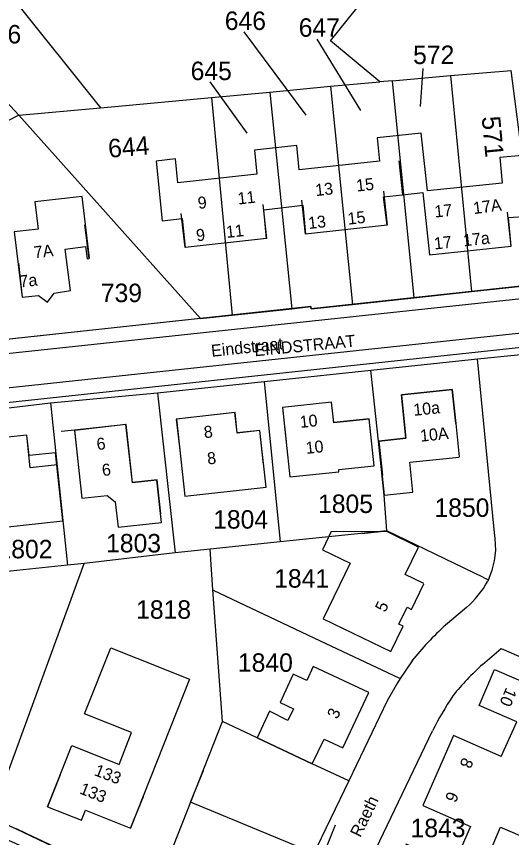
# Model space of a CAD drawing. Extents: x 191865 to 199936, y 328943 to 333393.
# Drawn here: x 193737.5 to 193809.9, y 331272.1 to 331392.2 of the extents above; entities that cross this region are included whole.
import ezdxf

# ---------------------------------------------------------------- set-up
doc = ezdxf.new("R2010")
doc.units = 0
for name, color, linetype in [('aanpijling perceelnummer', 7, 'Continuous'), ('hoofdgebouw', 7, 'Continuous'), ('huisnummer', 7, 'Continuous'), ('Level 2', 7, 'Continuous'), ('Level 23', 7, 'Continuous'), ('Level 3', 7, 'Continuous'), ('Level 39', 7, 'Continuous'), ('Level 40', 7, 'Continuous'), ('Level 8', 7, 'Continuous'), ('perceelgrens', 7, 'Continuous'), ('perceelnummer', 7, 'Continuous'), ('sectiegrens', 7, 'Continuous'), ('straatnaam', 7, 'Continuous')]:
    doc.layers.add(name, color=color, linetype=linetype)

msp = doc.modelspace()

# ---------------------------------------------------------------- linework, layer by layer
at = {"layer": 'aanpijling perceelnummer'}
for p, q in [((193770.77, 331389.93), (193779.84, 331377.72)), ((193781.48, 331388.84), (193787.82, 331378.41)), ((193796.97, 331384.56), (193796.58, 331379.02)), ((193765.82, 331382.59), (193771.24, 331375.11))]:
    msp.add_line(p, q, dxfattribs=at)
at = {"layer": 'hoofdgebouw'}
for p, q in [((193791.19, 331365.79), (193793.96, 331366.07)), ((193791.73, 331361.64), (193791.19, 331365.79)), ((193791.73, 331361.64), (193779.79, 331360.32)), ((193774.12, 331359.71), (193762.19, 331358.39)), ((193801.77, 331332.64), (193802.27, 331327.79)), ((193783.55, 331316.86), (193791.57, 331316.9)), ((193788.02, 331316.54), (193791.69, 331316.94)), ((193795.27, 331305.46), (193797.08, 331309.21)), ((193755.15, 331298.35), (193762.82, 331295.27)), ((193762.82, 331295.27), (193754.24, 331273.45))]:
    msp.add_line(p, q, dxfattribs=at)
for points in [[(193812.33, 331362.98), (193811.45, 331371.85), (193808.19, 331371.55), (193808.57, 331367.8), (193797.62, 331366.66), (193796.72, 331375.1), (193790.27, 331374.42), (193790.64, 331371.02), (193778.88, 331369.72), (193778.52, 331373.29), (193772.34, 331372.59), (193772.69, 331369.12), (193761.16, 331367.83), (193760.8, 331371.34), (193757.96, 331371.03), (193758.87, 331362.29), (193761.76, 331362.61), (193762.19, 331358.39)], [(193793.96, 331366.07), (193796.95, 331366.4), (193797.94, 331357.29), (193809.85, 331358.59)], [(193748.23, 331356.8), (193747.14, 331365.85), (193740.25, 331365.07), (193740.74, 331361.05), (193737.22, 331360.68), (193738.4, 331351.11)], [(193774.12, 331359.71), (193773.73, 331363.89), (193779.4, 331364.57), (193779.79, 331360.32)], [(193809.85, 331358.59), (193809.45, 331362.75), (193812.33, 331362.98)], [(193738.4, 331351.11), (193740.76, 331351.38), (193742.11, 331350.41), (193743.08, 331351.7), (193745.45, 331352.1), (193744.65, 331358.15), (193747.63, 331358.52), (193747.88, 331356.7), (193748.18, 331356.75)], [(193790.53, 331330.08), (193794.46, 331330.48), (193793.81, 331336.85), (193801.26, 331337.61), (193801.77, 331332.64)], [(193789.83, 331326.45), (193789.11, 331333.31), (193783.93, 331332.78), (193783.61, 331335.75), (193776.44, 331334.99), (193777.52, 331324.84), (193784.69, 331325.59), (193784.65, 331325.91), (193789.83, 331326.45)], [(193774.05, 331323.34), (193773.13, 331331.64), (193769.83, 331331.26), (193769.49, 331334.25), (193760.92, 331333.3), (193762.18, 331322.03), (193774.05, 331323.34)], [(193758.77, 331318.17), (193758.08, 331324.38), (193754.5, 331323.98), (193753.55, 331332.5), (193746.01, 331331.64), (193747.1, 331321.73), (193750.81, 331322.11), (193752, 331321.17), (193752.4, 331317.46), (193758.77, 331318.17)], [(193744.34, 331318.41), (193743.28, 331328.36), (193739.39, 331327.98), (193739.06, 331330.95), (193729.72, 331329.94), (193730.72, 331320.6), (193735.5, 331321.09), (193735.87, 331317.5), (193744.34, 331318.41)], [(193790.49, 331330.06), (193791.29, 331322.18), (193795.49, 331322.61), (193795.05, 331327.01), (193802.25, 331327.74)], [(193783.55, 331316.86), (193782.26, 331314.19), (193786.31, 331312.23), (193782.37, 331304.07), (193792.29, 331299.28), (193794.08, 331303)], [(193797.09, 331309.24), (193794.37, 331310.55), (193796.34, 331314.58), (193791.57, 331316.9)], [(193794.08, 331303), (193793.45, 331303.3), (193794.64, 331305.77), (193795.27, 331305.46)], [(193742.11, 331276.61), (193745.65, 331285.54), (193752.54, 331282.8), (193754.38, 331287.44), (193747.48, 331290.18), (193751.33, 331299.86), (193755.15, 331298.35)], [(193774.55, 331290.58), (193772.71, 331286.7), (193780.79, 331282.87), (193782.51, 331286.48), (193785.28, 331285.2), (193789.08, 331293.29), (193780.94, 331297.12), (193779.97, 331295.06), (193778.02, 331295.98), (193776.08, 331291.85), (193778.03, 331290.93), (193777.23, 331289.23), (193774.55, 331290.58)], [(193808.39, 331283.97), (193810.68, 331289.03), (193805.17, 331291.4), (193807.45, 331296.69), (193814.43, 331293.63), (193815.79, 331296.54), (193819.44, 331294.84), (193816.93, 331289.44), (193818.92, 331288.51), (193816.52, 331283.35), (193813.21, 331285.01)], [(193808.39, 331283.97), (193801.42, 331287), (193796.97, 331276.76), (193803.94, 331273.73), (193801.48, 331268.15), (193794.49, 331271.14), (193790.08, 331260.86), (193797.16, 331257.82), (193795.92, 331254.92), (193799.64, 331253.33), (193801.54, 331257.76), (193806.04, 331255.83), (193809.16, 331263.12), (193804.66, 331265.05), (193808.32, 331273.59), (193812.83, 331271.67), (193815.94, 331278.95), (193811.44, 331280.88), (193813.21, 331285.01)], [(193742.11, 331276.61), (193747.07, 331274.63), (193747.65, 331276.09), (193754.24, 331273.45)]]:
    msp.add_lwpolyline(points, dxfattribs=at)
at = {"layer": 'Level 2'}
for points in [[(193793.42, 331371.04), (193793.96, 331366.07), (193796.95, 331366.4), (193797.94, 331357.29), (193809.85, 331358.59), (193809.31, 331363.56)], [(193791.18, 331366.61), (193791.73, 331361.64), (193779.79, 331360.32), (193779.24, 331365.29)], [(193773.57, 331364.68), (193774.12, 331359.71), (193762.19, 331358.39), (193761.64, 331363.36)], [(193737.83, 331356.08), (193738.4, 331351.11), (193740.76, 331351.38), (193742.11, 331350.41), (193743.08, 331351.7), (193745.45, 331352.1), (193744.65, 331358.15), (193747.63, 331358.52), (193747.88, 331356.7), (193748.18, 331356.75), (193747.54, 331361.71)], [(193801.77, 331332.64), (193801.26, 331337.61), (193793.81, 331336.85), (193794.46, 331330.48), (193790.53, 331330.08), (193791.04, 331325.1)], [(193789.66, 331328.32), (193789.13, 331333.3), (193783.93, 331332.74), (193783.61, 331335.75), (193776.44, 331334.99), (193776.97, 331330.02)], [(193773.68, 331326.64), (193773.13, 331331.6), (193769.83, 331331.24), (193769.5, 331334.25), (193760.91, 331333.3), (193761.46, 331328.33)], [(193758.64, 331319.43), (193758.1, 331324.4), (193754.52, 331324), (193753.58, 331332.5), (193746.01, 331331.67), (193746.56, 331326.7)], [(193744.01, 331321.61), (193743.48, 331326.59), (193739.57, 331326.17), (193739.06, 331330.94), (193729.75, 331329.94), (193730.28, 331324.97)], [(193743.96, 331281.26), (193742.11, 331276.61), (193747.07, 331274.63), (193747.65, 331276.09), (193754.24, 331273.45), (193756.13, 331278.08)]]:
    msp.add_lwpolyline(points, dxfattribs=at)
at = {"layer": 'Level 23'}
msp.add_line((193746.01, 331331.67), (193744.06, 331331.48), dxfattribs=at)
at = {"layer": 'Level 3'}
msp.add_lwpolyline([(193784.16, 331273.92), (193782.26, 331269.3), (193762.97, 331277.26), (193764.88, 331281.88)], dxfattribs=at)
at = {"layer": 'Level 8'}
for p, q in [((193886.89, 331358.94), (193714.85, 331340.56)), ((193860.01, 331351.03), (193716.84, 331335.73)), ((193860.14, 331349.01), (193715.99, 331333.48))]:
    msp.add_line(p, q, dxfattribs=at)
msp.add_lwpolyline([(193880.1, 331359.34), (193855.96, 331356.8), (193855.92, 331357.03), (193845.99, 331355.97), (193845.97, 331356.15), (193823.04, 331353.66), (193822.99, 331353.98), (193780.61, 331349.4), (193780.57, 331349.74), (193730.69, 331344.34), (193719.04, 331342.8), (193716.04, 331342.48), (193703.92, 331340.6)], dxfattribs=at)
for centre, radius, start, end in [((193667.46, 331120.86), 165.83, 57.6303, 66.1207), ((193673.87, 331132.26), 154.79, 57.6546, 65.7103)]:
    msp.add_arc(centre, radius, start, end, dxfattribs=at)
at = {"layer": 'perceelgrens'}
for p, q in [((193783.47, 331388.61), (193827.88, 331444.7)), ((193729.02, 331404.85), (193749.84, 331378.81)), ((193790.65, 331382.61), (193783.47, 331388.61)), ((193801.01, 331383.53), (193809.88, 331384.26)), ((193811.45, 331371.85), (193809.88, 331384.26)), ((193792.46, 331382.77), (193790.65, 331382.61)), ((193792.46, 331382.77), (193801.01, 331383.53)), ((193792.46, 331382.77), (193795.65, 331351.03)), ((193801.01, 331383.53), (193804.05, 331351.93)), ((193774.61, 331381.12), (193783.46, 331381.95)), ((193783.46, 331381.95), (193790.65, 331382.61)), ((193783.46, 331381.95), (193786.69, 331350.06)), ((193734.77, 331381.04), (193737.92, 331377.71)), ((193766.05, 331380.31), (193774.61, 331381.12)), ((193774.61, 331381.12), (193777.78, 331349.43)), ((193749.84, 331378.81), (193766.05, 331380.31)), ((193766.05, 331380.31), (193769.09, 331348.49)), ((193737.92, 331377.71), (193749.84, 331378.81)), ((193737.92, 331377.71), (193733.43, 331375.47)), ((193737.92, 331377.71), (193764.43, 331347.99)), ((193804.05, 331351.93), (193813.36, 331352.94)), ((193795.65, 331351.03), (193804.05, 331351.93)), ((193786.69, 331350.06), (193795.65, 331351.03)), ((193769.09, 331348.49), (193777.78, 331349.43)), ((193780.61, 331349.4), (193786.69, 331350.06)), ((193764.43, 331347.99), (193736.98, 331345.02)), ((193764.43, 331347.99), (193769.09, 331348.49)), ((193805.34, 331338.09), (193804.93, 331342.08)), ((193790.49, 331330.06), (193789.37, 331340.43)), ((193773.75, 331338.78), (193776.09, 331315.34)), ((193758.17, 331337.12), (193760.74, 331313.73)), ((193807.38, 331317.14), (193805.34, 331338.09)), ((193742.52, 331335.66), (193745.02, 331311.94)), ((193791.29, 331322.18), (193790.49, 331330.06)), ((193791.71, 331316.94), (193791.29, 331322.18)), ((193791.71, 331316.94), (193776.09, 331315.34)), ((193805.81, 331310.13), (193791.71, 331316.94)), ((193807.52, 331315.85), (193807.38, 331317.14)), ((193807.61, 331314.08), (193807.52, 331315.85)), ((193765.84, 331314.27), (193760.74, 331313.73)), ((193776.09, 331315.34), (193765.84, 331314.27)), ((193766.27, 331308.3), (193765.84, 331314.27)), ((193760.74, 331313.73), (193747.43, 331312.18)), ((193807.43, 331312.54), (193807.61, 331314.08)), ((193745.02, 331311.94), (193729.38, 331310.27)), ((193733.85, 331274.96), (193747.43, 331312.18)), ((193747.43, 331312.18), (193745.02, 331311.94)), ((193807.09, 331311.21), (193807.43, 331312.54)), ((193806.53, 331309.79), (193807.09, 331311.21)), ((193805.81, 331310.13), (193806.53, 331309.79)), ((193767.68, 331289.08), (193766.27, 331308.3)), ((193766.31, 331308.28), (193766.27, 331308.3)), ((193766.31, 331308.28), (193781.03, 331301.31)), ((193803.31, 331305.72), (193800.28, 331303.16)), ((193781.03, 331301.31), (193793.56, 331295.38)), ((193805.69, 331297.41), (193808.42, 331299.75)), ((193795.37, 331297.94), (193793.64, 331295.35)), ((193793.64, 331295.35), (193793.23, 331294.73)), ((193793.56, 331295.38), (193793.64, 331295.35)), ((193793.23, 331294.73), (193791.75, 331292.07)), ((193791.75, 331292.07), (193786.11, 331280.4)), ((193757.25, 331262.66), (193767.68, 331289.06)), ((193767.68, 331289.06), (193767.68, 331289.08)), ((193772.71, 331286.7), (193767.68, 331289.08)), ((193786.26, 331262.5), (193798.36, 331287.68)), ((193786.11, 331280.4), (193779, 331265.61))]:
    msp.add_line(p, q, dxfattribs=at)
for points in [[(193777.78, 331349.43), (193780.57, 331349.74), (193780.61, 331349.4)], [(193808.42, 331299.75), (193815.79, 331296.54), (193819.44, 331294.84)], [(193786.11, 331280.4), (193780.79, 331282.87), (193772.71, 331286.7)], [(193757.25, 331262.66), (193756.69, 331263.03), (193750.47, 331266.76), (193744.09, 331270.2), (193737.55, 331273.34), (193733.85, 331274.96)]]:
    msp.add_lwpolyline(points, dxfattribs=at)
for centre, radius, start, end in [((193794.25, 331316.24), 13.88, 310.7457, 331.4577), ((193807.76, 331309.09), 1.42, 150.3752, 158.5272), ((193831.94, 331268.45), 46.99, 132.3691, 141.1147), ((193833.77, 331266.34), 41.88, 132.103, 140.7663), ((193840.61, 331266.76), 47.14, 146.43, 153.6568)]:
    msp.add_arc(centre, radius, start, end, dxfattribs=at)
at = {"layer": 'sectiegrens'}
for p, q in [((193789.37, 331340.43), (193804.93, 331342.08)), ((193789.37, 331340.43), (193804.93, 331342.08)), ((193804.93, 331342.08), (193813.09, 331342.94)), ((193804.93, 331342.08), (193813.09, 331342.94)), ((193773.75, 331338.78), (193789.37, 331340.43)), ((193773.75, 331338.78), (193789.37, 331340.43)), ((193758.17, 331337.12), (193773.75, 331338.78)), ((193758.17, 331337.12), (193773.75, 331338.78)), ((193742.52, 331335.66), (193758.17, 331337.12)), ((193742.52, 331335.66), (193758.17, 331337.12)), ((193726.9, 331333.82), (193742.52, 331335.66)), ((193726.9, 331333.82), (193742.52, 331335.66))]:
    msp.add_line(p, q, dxfattribs=at)

# ---------------------------------------------------------------- texts
at = {"layer": 'huisnummer'}
for s, rotation, p in [('15', 6.2642, (193786.05, 331361.71)), ('13', 6.2642, (193780.28, 331361.08)), ('9', 6.3212, (193763.91, 331359.28)), ('11', 6.3212, (193768.28, 331359.77)), ('17', 6.201, (193798.68, 331358.08)), ('17a', 6.201, (193802.93, 331358.54)), ('7a', 6.5491, (193738.1, 331352.53)), ('10a', 5.7448, (193795.65, 331333.76)), ('10', 6.03, (193779.05, 331331.99)), ('8', 6.2642, (193765.03, 331330.49)), ('6', 6.4352, (193749.36, 331328.75)), ('5', 64.3321, (193791.46, 331304.93)), ('10', 246.7186, (193809.15, 331294.14)), ('3', 64.8446, (193784.45, 331289.31)), ('8', 246.5152, (193802.81, 331283.92)), ('133', 338.156, (193746.64, 331278.58)), ('6', 246.538, (193800.67, 331278.98))]:
    msp.add_text(s, height=1.75, rotation=rotation, dxfattribs=at).set_placement(p)
at = {"layer": 'Level 39'}
for s, rotation, p in [('15', 6.3008, (193787.3, 331366.55)), ('13', 6.3008, (193781.33, 331365.89)), ('11', 6.3339, (193769.98, 331364.66)), ('9', 6.3339, (193764.15, 331364.01)), ('17', 5.7138, (193798.73, 331362.76)), ('17A', 7.3542, (193804.41, 331363.26)), ('7A', 6.716, (193740.19, 331356.79)), ('10A', 5.837, (193796.64, 331329.97)), ('10', 6.0472, (193779.92, 331328.19)), ('8', 6.3142, (193765.52, 331326.64)), ('6', 6.3044, (193750.14, 331324.95)), ('133', 338.8636, (193748.79, 331281.25))]:
    msp.add_text(s, height=1.75, rotation=rotation, dxfattribs=at).set_placement(p)
at = {"layer": 'Level 40'}
msp.add_text('Eindstraat', height=1.75, rotation=6.0646, dxfattribs=at).set_placement((193766.1, 331342.39))
at = {"layer": 'perceelnummer'}
for s, p in [('646', (193768, 331390.19)), ('647', (193778.81, 331389.2)), ('826', (193732.22, 331388.22)), ('572', (193795.53, 331385.21)), ('645', (193763.01, 331382.86)), ('739', (193749.88, 331350.39)), ('1805', (193781.63, 331319.56)), ('1850', (193798.65, 331318.99)), ('1804', (193766.3, 331317.27)), ('1802', (193734.78, 331312.93)), ('1803', (193750.65, 331313.79)), ('1841', (193775.22, 331308.64)), ('1818', (193755.04, 331304.09)), ('1840', (193769.92, 331296.33)), ('1843', (193795.16, 331272.15))]:
    msp.add_text(s, height=2.7, dxfattribs=at).set_placement(p)
for s, rotation, p in [('571', 275.3754, (193805.55, 331377.47)), ('644', 4.7972, (193751.06, 331371.5))]:
    msp.add_text(s, height=2.7, rotation=rotation, dxfattribs=at).set_placement(p)
at = {"layer": 'straatnaam'}
for s, rotation, p in [('EINDSTRAAT', 5.568, (193772.4, 331342.46)), ('Raeth', 64.1274, (193787.82, 331272.01))]:
    msp.add_text(s, height=1.75, rotation=rotation, dxfattribs=at).set_placement(p)

doc.saveas('drawing.dxf')
